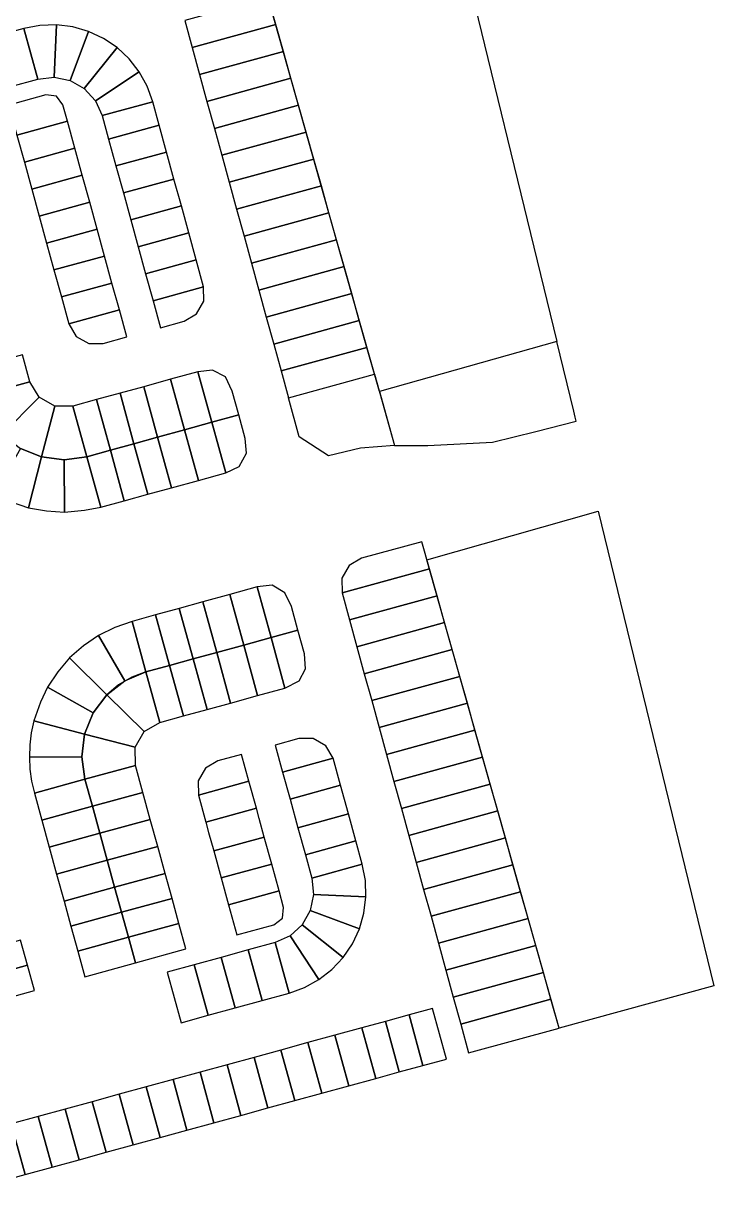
# Model space of a CAD drawing. Header units: metres. Extents: x 308147 to 309178, y 8622681 to 8623304.
# Drawn here: x 308980.5 to 309178.1, y 8622768 to 8623099.5 of the extents above; entities that cross this region are included whole.
import ezdxf

# ---------------------------------------------------------------- set-up
doc = ezdxf.new("R2010")
doc.units = ezdxf.units.M
doc.layers.add('LOTES_SIN_RED', color=6, linetype='Continuous')

msp = doc.modelspace()

# ---------------------------------------------------------------- linework, layer by layer
at = {"layer": 'LOTES_SIN_RED'}
for points in [[(309047.88, 8623116.61), (309103.18, 8623131.83), (309133.23, 8623008.44), (309082.42, 8622994.12), (309072.74, 8623028.41), (309047.88, 8623116.61)], [(309026.73, 8623100.3), (309028.85, 8623092.58), (309052.79, 8623099.17), (309050.62, 8623106.87)], [(308980.69, 8623098.03), (308972.97, 8623095.91), (308976.95, 8623081.45), (308984.66, 8623083.57)], [(308990.01, 8623099.07), (308985.31, 8623098.92), (308980.69, 8623098.03), (308984.66, 8623083.57), (308989.33, 8623084.09)], [(308999.21, 8623097.18), (308994.68, 8623098.49), (308990.01, 8623099.07), (308989.33, 8623084.09), (308993.92, 8623083.14)], [(309007.37, 8623092.54), (309003.47, 8623095.18), (308999.21, 8623097.18), (308993.92, 8623083.14), (308998, 8623080.82)], [(309028.85, 8623092.58), (309030.97, 8623084.87), (309054.96, 8623091.47), (309052.79, 8623099.17)], [(309013.69, 8623085.61), (309010.8, 8623089.32), (309007.37, 8623092.54), (308998, 8623080.82), (309001.17, 8623077.36)], [(309030.97, 8623084.87), (309033.09, 8623077.16), (309057.13, 8623083.77), (309054.96, 8623091.47)], [(309013.69, 8623085.61), (309001.17, 8623077.36), (309003.1, 8623073.08), (309017.57, 8623077.06), (309015.97, 8623081.49)], [(309033.09, 8623077.16), (309035.21, 8623069.44), (309059.31, 8623076.07), (309057.13, 8623083.77)], [(308991.87, 8623076.22), (308989.99, 8623078.63), (308986.95, 8623079.01), (308976.35, 8623076.1), (308978.72, 8623067.49), (308993.18, 8623071.47)], [(309017.57, 8623077.06), (309003.1, 8623073.08), (309004.94, 8623066.4), (309019.4, 8623070.38)], [(309035.21, 8623069.44), (309037.33, 8623061.73), (309061.48, 8623068.37), (309059.31, 8623076.07)], [(308993.18, 8623071.47), (308978.72, 8623067.49), (308980.84, 8623059.78), (308995.3, 8623063.75)], [(309019.4, 8623070.38), (309004.94, 8623066.4), (309007.06, 8623058.69), (309021.52, 8623062.67)], [(309037.33, 8623061.73), (309039.45, 8623054.02), (309063.65, 8623060.67), (309061.48, 8623068.37)], [(308995.3, 8623063.75), (308980.84, 8623059.78), (308982.96, 8623052.06), (308997.42, 8623056.04)], [(309021.52, 8623062.67), (309007.06, 8623058.69), (309009.18, 8623050.98), (309023.64, 8623054.95)], [(309039.45, 8623054.02), (309041.57, 8623046.3), (309065.82, 8623052.97), (309063.65, 8623060.67)], [(308997.42, 8623056.04), (308982.96, 8623052.06), (308985.08, 8623044.35), (308999.54, 8623048.32)], [(309023.64, 8623054.95), (309009.18, 8623050.98), (309011.3, 8623043.26), (309025.76, 8623047.24)], [(309041.57, 8623046.3), (309043.7, 8623038.59), (309067.99, 8623045.27), (309065.82, 8623052.97)], [(308999.54, 8623048.32), (308985.08, 8623044.35), (308987.2, 8623036.63), (309001.66, 8623040.61)], [(309025.76, 8623047.24), (309011.3, 8623043.26), (309013.42, 8623035.55), (309027.89, 8623039.52)], [(309043.7, 8623038.59), (309045.82, 8623030.88), (309070.16, 8623037.57), (309067.99, 8623045.27)], [(309001.66, 8623040.61), (308987.2, 8623036.63), (308989.32, 8623028.92), (309003.78, 8623032.9)], [(309027.89, 8623039.52), (309013.42, 8623035.55), (309015.54, 8623027.83), (309030.01, 8623031.81)], [(309045.82, 8623030.88), (309047.94, 8623023.16), (309072.33, 8623029.87), (309070.16, 8623037.57)], [(309003.78, 8623032.9), (308989.32, 8623028.92), (308991.44, 8623021.21), (309005.9, 8623025.18)], [(309030.01, 8623031.81), (309015.54, 8623027.83), (309017.66, 8623020.12), (309032.13, 8623024.1)], [(309047.94, 8623023.16), (309050.06, 8623015.45), (309074.51, 8623022.17), (309072.33, 8623029.87)], [(309005.9, 8623025.18), (308991.44, 8623021.21), (308993.56, 8623013.49), (309008.03, 8623017.47)], [(309032.13, 8623024.1), (309017.66, 8623020.12), (309019.79, 8623012.41), (309026.53, 8623014.26), (309030.11, 8623016.36), (309032.15, 8623019.96)], [(309050.06, 8623015.45), (309052.18, 8623007.73), (309076.68, 8623014.47), (309074.51, 8623022.17)], [(309008.03, 8623017.47), (308993.56, 8623013.49), (308995.66, 8623009.92), (308999.26, 8623007.87), (309003.4, 8623007.9), (309010.15, 8623009.76)], [(309052.18, 8623007.73), (309054.31, 8623000.02), (309078.85, 8623006.77), (309076.68, 8623014.47)], [(309133.23, 8623008.44), (309082.42, 8622994.12), (309086.78, 8622978.68), (309096.32, 8622978.7), (309114.83, 8622979.64), (309127.16, 8622982.73), (309138.78, 8622985.67), (309138.49, 8622986.83), (309138.05, 8622988.56), (309133.23, 8623008.44)], [(308980.31, 8623004.67), (308965.85, 8623000.7), (308967.97, 8622992.98), (308982.44, 8622996.95)], [(309054.31, 8623000.02), (309056.43, 8622992.31), (309081.02, 8622999.07), (309078.85, 8623006.77)], [(309022.69, 8622997.65), (309014.98, 8622995.53), (309018.96, 8622981.07), (309026.67, 8622983.19)], [(309030.51, 8622999.8), (309022.69, 8622997.65), (309026.67, 8622983.19), (309034.49, 8622985.34)], [(309040.35, 8622994.21), (309038.39, 8622998.31), (309034.65, 8623000.23), (309030.51, 8622999.8), (309034.49, 8622985.34), (309042.2, 8622987.46)], [(309056.43, 8622992.31), (309081.02, 8622999.07), (309086.78, 8622978.68), (309077.02, 8622977.92), (309067.87, 8622975.78), (309059.49, 8622981.17), (309056.43, 8622992.31)], [(308985.05, 8622992.49), (308982.44, 8622996.95), (308967.97, 8622992.98), (308970.51, 8622986.96), (308974.52, 8622981.81)], [(309014.98, 8622995.53), (309008.23, 8622993.67), (309012.21, 8622979.21), (309018.96, 8622981.07)], [(308989.55, 8622989.93), (308985.05, 8622992.49), (308974.52, 8622981.81), (308979.72, 8622977.87), (308985.77, 8622975.41)], [(309001.48, 8622991.82), (308994.73, 8622989.96), (308998.71, 8622975.5), (309005.46, 8622977.35)], [(309008.23, 8622993.67), (309001.48, 8622991.82), (309005.46, 8622977.35), (309012.21, 8622979.21)], [(308994.73, 8622989.96), (308989.55, 8622989.93), (308985.77, 8622975.41), (308992.24, 8622974.6), (308998.71, 8622975.5)], [(309042.2, 8622987.46), (309034.49, 8622985.34), (309038.46, 8622970.87), (309042.31, 8622972.66), (309044.37, 8622976.5), (309044.06, 8622980.71)], [(309034.49, 8622985.34), (309026.67, 8622983.19), (309030.65, 8622968.72), (309038.46, 8622970.87)], [(309018.96, 8622981.07), (309012.21, 8622979.21), (309016.18, 8622964.75), (309022.93, 8622966.6)], [(309026.67, 8622983.19), (309018.96, 8622981.07), (309022.93, 8622966.6), (309030.65, 8622968.72)], [(308985.77, 8622975.41), (308979.72, 8622977.87), (308972.31, 8622964.83), (308977.03, 8622962.58), (308981.98, 8622960.9)], [(309012.21, 8622979.21), (309005.46, 8622977.35), (309009.43, 8622962.89), (309016.18, 8622964.75)], [(308992.24, 8622974.6), (308985.77, 8622975.41), (308981.98, 8622960.9), (308987.21, 8622960.02), (308992.34, 8622959.6)], [(308998.71, 8622975.5), (308992.24, 8622974.6), (308992.34, 8622959.6), (308998.09, 8622960.19), (309002.68, 8622961.03)], [(309005.46, 8622977.35), (308998.71, 8622975.5), (309002.68, 8622961.03), (309009.43, 8622962.89)], [(309096.01, 8622946.01), (309145.06, 8622959.86), (309178.13, 8622824.08), (309133.87, 8622811.95)], [(309094.56, 8622951.16), (309077.34, 8622946.43), (309073.75, 8622944.32), (309071.71, 8622940.7), (309071.76, 8622936.54), (309096.74, 8622943.41)], [(309096.74, 8622943.41), (309071.76, 8622936.54), (309073.88, 8622928.83), (309098.92, 8622935.71)], [(309047.45, 8622938.21), (309039.63, 8622936.06), (309043.6, 8622921.59), (309051.42, 8622923.74)], [(309057.28, 8622932.61), (309055.37, 8622936.55), (309051.79, 8622938.7), (309047.45, 8622938.21), (309051.42, 8622923.74), (309059.14, 8622925.87)], [(309039.63, 8622936.06), (309031.91, 8622933.94), (309035.89, 8622919.47), (309043.6, 8622921.59)], [(309098.92, 8622935.71), (309073.88, 8622928.83), (309076, 8622921.12), (309101.09, 8622928.02)], [(309025.16, 8622932.08), (309018.41, 8622930.22), (309022.39, 8622915.76), (309029.14, 8622917.62)], [(309031.91, 8622933.94), (309025.16, 8622932.08), (309029.14, 8622917.62), (309035.89, 8622919.47)], [(309011.67, 8622928.37), (309006.74, 8622926.62), (309002.04, 8622924.31), (309009.63, 8622911.37), (309015.64, 8622913.91)], [(309018.41, 8622930.22), (309011.67, 8622928.37), (309015.64, 8622913.91), (309022.39, 8622915.76)], [(309101.09, 8622928.02), (309076, 8622921.12), (309078.12, 8622913.4), (309103.27, 8622920.32)], [(309060.99, 8622919.12), (309059.14, 8622925.87), (309051.42, 8622923.74), (309055.4, 8622909.28), (309059.44, 8622911.38), (309061.32, 8622914.82)], [(309002.04, 8622924.31), (308997.74, 8622921.34), (308993.8, 8622917.9), (309004.48, 8622907.36), (309009.63, 8622911.37)], [(309043.6, 8622921.59), (309035.89, 8622919.47), (309039.87, 8622905.01), (309047.58, 8622907.13)], [(309051.42, 8622923.74), (309043.6, 8622921.59), (309047.58, 8622907.13), (309055.4, 8622909.28)], [(308993.8, 8622917.9), (308990.41, 8622913.92), (308987.5, 8622909.57), (309000.54, 8622902.16), (309004.48, 8622907.36)], [(309035.89, 8622919.47), (309029.14, 8622917.62), (309033.12, 8622903.15), (309039.87, 8622905.01)], [(309103.27, 8622920.32), (309078.12, 8622913.4), (309080.24, 8622905.69), (309105.44, 8622912.62)], [(309022.39, 8622915.76), (309015.64, 8622913.91), (309019.62, 8622899.44), (309026.37, 8622901.3)], [(309029.14, 8622917.62), (309022.39, 8622915.76), (309026.37, 8622901.3), (309033.12, 8622903.15)], [(309015.64, 8622913.91), (309011.56, 8622912.39), (309007.8, 8622910.18), (309004.48, 8622907.36), (309015.15, 8622896.82), (309019.62, 8622899.44)], [(309105.44, 8622912.62), (309080.24, 8622905.69), (309082.36, 8622897.97), (309107.62, 8622904.92)], [(308987.5, 8622909.57), (308985.42, 8622905.27), (308983.57, 8622899.9), (308998.08, 8622896.11), (309000.54, 8622902.16)], [(309004.48, 8622907.36), (309000.54, 8622902.16), (308998.08, 8622896.11), (309012.59, 8622892.33), (309015.15, 8622896.82)], [(309107.62, 8622904.92), (309082.36, 8622897.97), (309084.48, 8622890.26), (309109.79, 8622897.22)], [(308998.08, 8622896.11), (308983.57, 8622899.9), (308982.83, 8622896.49), (308982.4, 8622893.03), (308982.27, 8622889.54), (308997.27, 8622889.64)], [(309012.59, 8622892.33), (308998.08, 8622896.11), (308997.27, 8622889.64), (308998.16, 8622883.17), (309012.63, 8622887.15)], [(309059.38, 8622894.82), (309052.63, 8622892.96), (309054.75, 8622885.25), (309069.21, 8622889.22), (309067.12, 8622892.8), (309063.52, 8622894.84)], [(309109.79, 8622897.22), (309084.48, 8622890.26), (309086.6, 8622882.55), (309111.96, 8622889.52)], [(308997.27, 8622889.64), (308982.27, 8622889.54), (308982.45, 8622886.05), (308982.92, 8622882.6), (308983.7, 8622879.2), (308998.16, 8622883.17)], [(309042.99, 8622890.31), (309036.24, 8622888.46), (309032.67, 8622886.36), (309030.62, 8622882.76), (309030.65, 8622878.62), (309045.11, 8622882.6)], [(309069.21, 8622889.22), (309054.75, 8622885.25), (309056.87, 8622877.53), (309071.33, 8622881.51)], [(309111.96, 8622889.52), (309086.6, 8622882.55), (309088.73, 8622874.83), (309114.14, 8622881.82)], [(309012.63, 8622887.15), (308998.16, 8622883.17), (309000.29, 8622875.45), (309014.75, 8622879.43)], [(308998.16, 8622883.17), (308983.7, 8622879.2), (308985.82, 8622871.47), (309000.29, 8622875.45)], [(309045.11, 8622882.6), (309030.65, 8622878.62), (309032.77, 8622870.91), (309047.23, 8622874.88)], [(309071.33, 8622881.51), (309056.87, 8622877.53), (309059.13, 8622869.3), (309073.6, 8622873.28)], [(309114.14, 8622881.82), (309088.73, 8622874.83), (309090.85, 8622867.12), (309116.31, 8622874.12)], [(309014.75, 8622879.43), (309000.29, 8622875.45), (309002.41, 8622867.73), (309016.87, 8622871.71)], [(309000.29, 8622875.45), (308985.82, 8622871.47), (308987.95, 8622863.75), (309002.41, 8622867.73)], [(309048.03, 8622871.96), (309047.23, 8622874.88), (309032.77, 8622870.91), (309033.57, 8622867.98), (309035.03, 8622862.67), (309049.49, 8622866.65)], [(309016.87, 8622871.71), (309002.41, 8622867.73), (309004.54, 8622860), (309019, 8622863.98)], [(309073.6, 8622873.28), (309059.13, 8622869.3), (309061.25, 8622861.59), (309075.72, 8622865.56)], [(309116.31, 8622874.12), (309090.85, 8622867.12), (309092.97, 8622859.41), (309118.49, 8622866.42)], [(309002.41, 8622867.73), (308987.95, 8622863.75), (308990.07, 8622856.02), (309004.54, 8622860)], [(309049.49, 8622866.65), (309035.03, 8622862.67), (309037.15, 8622854.96), (309051.61, 8622858.94)], [(309075.72, 8622865.56), (309061.25, 8622861.59), (309063.09, 8622854.91), (309077.55, 8622858.88)], [(309118.49, 8622866.42), (309092.97, 8622859.41), (309095.09, 8622851.69), (309120.66, 8622858.72)], [(309019, 8622863.98), (309004.54, 8622860), (309006.66, 8622852.27), (309021.12, 8622856.25)], [(309004.54, 8622860), (308990.07, 8622856.02), (308992.2, 8622848.29), (309006.66, 8622852.27)], [(309051.61, 8622858.94), (309037.15, 8622854.96), (309039.27, 8622847.24), (309053.74, 8622851.22)], [(309077.55, 8622858.88), (309063.09, 8622854.91), (309063.61, 8622850.24), (309078.6, 8622849.55), (309078.44, 8622854.26)], [(309120.66, 8622858.72), (309095.09, 8622851.69), (309097.21, 8622843.98), (309122.84, 8622851.02)], [(309021.12, 8622856.25), (309006.66, 8622852.27), (309008.63, 8622845.12), (309023.09, 8622849.09)], [(309006.66, 8622852.27), (308992.2, 8622848.29), (308994.16, 8622841.14), (309008.63, 8622845.12)], [(309023.09, 8622849.09), (309008.63, 8622845.12), (309010.6, 8622837.96), (309025.06, 8622841.93)], [(309055.04, 8622846.47), (309053.74, 8622851.22), (309039.27, 8622847.24), (309041.64, 8622838.64), (309052.25, 8622841.55), (309054.66, 8622843.43)], [(309078.6, 8622849.55), (309063.61, 8622850.24), (309062.67, 8622845.64), (309076.7, 8622840.36), (309078.01, 8622844.88)], [(309122.84, 8622851.02), (309097.21, 8622843.98), (309099.33, 8622836.26), (309125.01, 8622843.33)], [(309008.63, 8622845.12), (308994.16, 8622841.14), (308996.13, 8622833.98), (309010.6, 8622837.96)], [(309076.7, 8622840.36), (309062.67, 8622845.64), (309060.35, 8622841.57), (309072.06, 8622832.2), (309074.71, 8622836.1)], [(309025.06, 8622841.93), (309010.6, 8622837.96), (309012.6, 8622830.65), (309027.07, 8622834.63)], [(309060.35, 8622841.57), (309056.88, 8622838.4), (309065.13, 8622825.88), (309068.85, 8622828.77), (309072.06, 8622832.2)], [(309125.01, 8622843.33), (309099.33, 8622836.26), (309101.45, 8622828.55), (309127.19, 8622835.63)], [(309056.88, 8622838.4), (309052.6, 8622836.47), (309056.58, 8622822), (309061.01, 8622823.6), (309065.13, 8622825.88)], [(308979.73, 8622837.17), (308965.27, 8622833.18), (308967.24, 8622826.02), (308981.7, 8622830.01)], [(309010.6, 8622837.96), (308996.13, 8622833.98), (308998.14, 8622826.68), (309012.6, 8622830.65)], [(309052.6, 8622836.47), (309044.89, 8622834.34), (309048.87, 8622819.88), (309056.58, 8622822)], [(309127.19, 8622835.63), (309101.45, 8622828.55), (309103.57, 8622820.84), (309129.36, 8622827.93)], [(309037.18, 8622832.22), (309029.46, 8622830.1), (309033.44, 8622815.64), (309041.15, 8622817.76)], [(309044.89, 8622834.34), (309037.18, 8622832.22), (309041.15, 8622817.76), (309048.87, 8622819.88)], [(308981.7, 8622830.01), (308967.24, 8622826.02), (308969.25, 8622818.72), (308983.71, 8622822.71)], [(309029.46, 8622830.1), (309021.75, 8622827.98), (309025.73, 8622813.52), (309033.44, 8622815.64)], [(309129.36, 8622827.93), (309103.57, 8622820.84), (309105.69, 8622813.12), (309131.53, 8622820.23)], [(309131.53, 8622820.23), (309105.69, 8622813.12), (309107.97, 8622804.86), (309133.87, 8622811.95)], [(309090.92, 8622815.75), (309084.17, 8622813.9), (309088.13, 8622799.43), (309094.89, 8622801.28)], [(309097.67, 8622817.6), (309090.92, 8622815.75), (309094.89, 8622801.28), (309101.64, 8622803.13)], [(309077.42, 8622812.05), (309069.7, 8622809.93), (309073.67, 8622795.47), (309081.38, 8622797.58)], [(309084.17, 8622813.9), (309077.42, 8622812.05), (309081.38, 8622797.58), (309088.13, 8622799.43)], [(309069.7, 8622809.93), (309061.99, 8622807.82), (309065.95, 8622793.35), (309073.67, 8622795.47)], [(309054.27, 8622805.71), (309046.56, 8622803.59), (309050.52, 8622789.13), (309058.24, 8622791.24)], [(309061.99, 8622807.82), (309054.27, 8622805.71), (309058.24, 8622791.24), (309065.95, 8622793.35)], [(309046.56, 8622803.59), (309038.84, 8622801.48), (309042.8, 8622787.01), (309050.52, 8622789.13)], [(309031.13, 8622799.37), (309023.41, 8622797.25), (309027.37, 8622782.79), (309035.09, 8622784.9)], [(309038.84, 8622801.48), (309031.13, 8622799.37), (309035.09, 8622784.9), (309042.8, 8622787.01)], [(309015.69, 8622795.14), (309007.98, 8622793.03), (309011.94, 8622778.56), (309019.66, 8622780.67)], [(309023.41, 8622797.25), (309015.69, 8622795.14), (309019.66, 8622780.67), (309027.37, 8622782.79)], [(309007.98, 8622793.03), (309000.26, 8622790.91), (309004.22, 8622776.45), (309011.94, 8622778.56)], [(308992.55, 8622788.8), (308984.83, 8622786.69), (308988.79, 8622772.22), (308996.51, 8622774.33)], [(309000.26, 8622790.91), (308992.55, 8622788.8), (308996.51, 8622774.33), (309004.22, 8622776.45)], [(308984.83, 8622786.69), (308977.11, 8622784.57), (308981.08, 8622770.11), (308988.79, 8622772.22)], [(308977.11, 8622784.57), (308969.4, 8622782.46), (308973.36, 8622767.99), (308981.08, 8622770.11)]]:
    msp.add_lwpolyline(points, close=True, dxfattribs=at)

doc.saveas('drawing.dxf')
